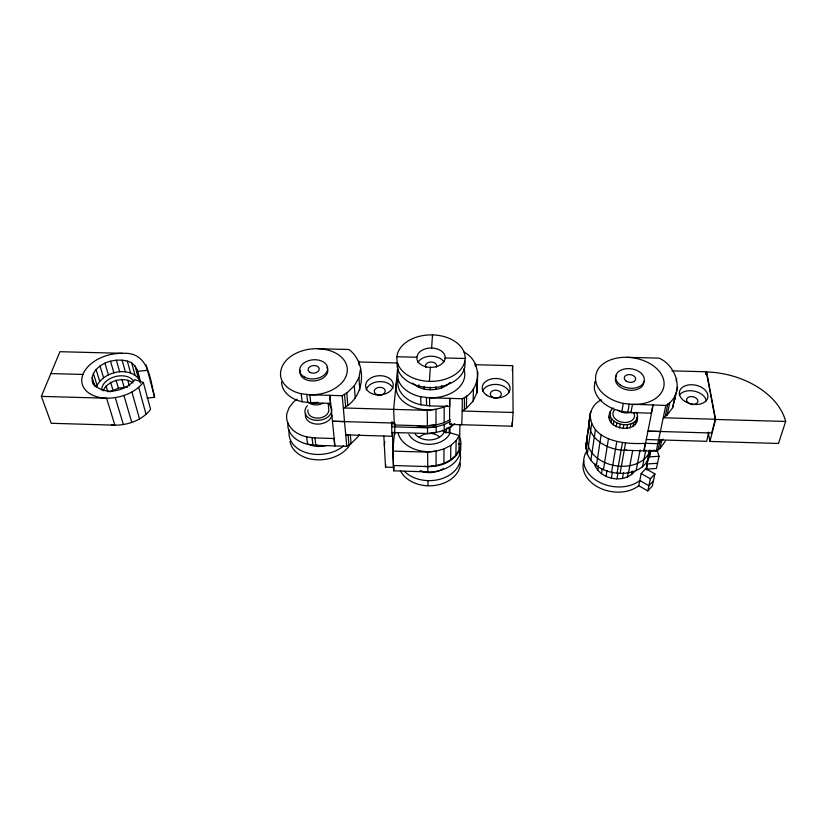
<?xml version="1.0" encoding="UTF-8"?>
<svg xmlns="http://www.w3.org/2000/svg" width="827" height="827" viewBox="0 0 827 827"><rect width="100%" height="100%" fill="white"/><g stroke="black" fill="none" stroke-linecap="round" stroke-linejoin="round"><path stroke-width="1.24" d="M412.735 383.025C420.147 390.354 432.066 391.13 441.577 387.966L441.587 385.413M393.425 465.518L427.797 466.593L436.108 465.539L443.903 463.399L443.965 448.958L450.808 445.391L456.122 440.667L459.264 435.55L449.991 432.748L444.182 432.045L443.003 434.113A15.992 11.609 -0.5 0 1 428.996 439.964A15.992 11.609 -0.5 0 1 415.164 434.03M398.035 364.252L393.662 409.386L394.334 424.995L427.383 425.957L436.036 424.892L444.14 422.742L444.202 407.111L447.252 405.571M391.471 422.928L391.915 432.5L427.58 433.482L436.17 432.418L444.213 430.34L444.244 424.613L450.25 421.543M446.322 428.283L446.291 433.09L442.321 430.236M287.941 422.928L287.91 426.939A32.026 22.908 -6.5 0 0 307.592 444.275L315.831 445.339L346.699 446.28L351.082 443.623L358.225 436.47L359.332 434.454M449.175 433.017L449.226 427.001M475.401 364.717L512.647 365.689L513.102 412.477L512.161 426.205L449.609 424.365L449.63 398.376M449.785 406.439L449.867 398.387M449.981 432.655L450.022 427.848L446.652 428.303M443.903 463.399L450.653 459.843L450.808 445.391M444.213 430.34L451.18 426.763L451.222 423.321M461.776 424.747L462.179 411.029L464.371 409.592L464.505 397.394M464.102 352.126C482.885 361.823 481.324 390.23 462.334 398.728L462.179 411.029L513.102 412.477M450.653 459.843L455.894 455.119L456.122 440.667M459.264 435.55L458.995 450.012L455.894 455.119M459.688 437.69L459.946 424.416M464.371 409.592L466.376 408.342L466.686 396.04M466.376 408.342L473.106 401.095L473.489 388.793M475.246 366.392L475.318 363.932M473.106 401.095L476.869 392.949L477.293 380.637M476.869 392.949L477.892 372.16M649.588 455.295L649.784 451.635M646.807 470.056L647.138 463.968L646.414 461.538M427.414 425.46L427.208 410.337L435.974 409.272L444.202 407.111M512.316 370.682L512.647 365.689M429.409 381.35L430.34 367.312M431.622 348.074L432.5 334.873M443.965 448.958L436.056 451.108L427.631 452.162L427.848 471.897L393.662 470.821L394.024 466.976M394.334 424.995L394.572 422.473M393.662 470.821L392.763 451.097L394.541 432.263M392.443 432.511L393.528 467.369L385.516 467.11L383.842 436.025M391.481 422.762L391.543 422.204M392.143 421.77L391.657 426.784L427.518 427.828L436.149 426.773L444.244 424.613M394.82 423.093L394.696 432.583M385.516 467.11L385.764 464.609M384.348 445.412L384.731 441.649M665.384 441.153L659.998 448.482L656.224 451.201L624.251 450.239C607.907 450.177 585.733 438.062 589.599 419.217M650.766 450.477C647.376 486.493 581.34 477.148 586.322 442.476M594.913 381.536L594.272 387.563A34.331 23.301 8.7 0 0 621.904 411.495L630.98 412.59L651.521 413.169M587.346 435.24C583.045 466.852 638.578 478.44 650.498 450.405M589.372 421.274C589.248 412.59 593.042 403.421 601.456 399.875M589.051 424.292L590.664 411.691L586.095 444.523M585.671 448.482L590.22 415.826C592.256 441.515 625.212 444.575 645.318 443.313L657.868 443.685L662.954 439.127M587.211 454.623L591.625 423.869M590.85 460.463L595.399 429.72M634.609 471.442C624.612 483.588 602.407 480.063 595.378 466.428L595.729 464.081M596.391 465.601L601.126 434.868M597.797 470.305L598.531 465.622M636.997 413.304C643.179 438.848 594.809 428.293 613.086 407.887M636.449 422.173L637.555 415.867M609.706 420.209L610.285 411.35M601.446 473.695L602.19 469.012M603.452 469.664L608.424 438.941M611.101 422.68L611.722 418.875L610.316 416.405M613.324 424.882L613.954 421.077L611.722 418.875M606.077 476.373L607.039 470.522M616.218 426.67L616.849 422.866L613.954 421.077M611.546 472.341L616.777 441.628M621.904 411.495L623.279 403.421A34.579 23.301 8.6 0 1 597.104 385.651C594.51 379.862 595.161 373.101 598.944 367.974A34.579 23.301 8.6 0 1 658.209 370.114A34.579 23.301 8.6 0 1 632.428 404.506L630.98 412.59A34.331 23.301 8.7 0 0 636.128 412.456M619.588 427.91L620.24 424.106L616.849 422.866M611.37 478.13L612.362 472.279M623.196 428.51L623.858 424.716C628.913 425.016 634.991 423.434 637.152 418.369M617.087 473.116L622.493 442.352M627.796 412.218L629.213 404.124L665.828 405.437C685.438 394.314 677.282 366.041 658.995 358.132L626.907 357.316M616.952 478.854L617.986 473.003M394.252 423.062L344.477 421.625L343.37 408.093C364.955 397.911 367.85 363.529 348.932 349.501L317.806 348.705M626.794 428.448L627.476 424.644M359.817 390.034L358.928 377.763L360.438 369.359M620.095 473.437L625.594 442.724M630.133 427.704L630.825 423.9M609.22 417.645L609.675 415.154M622.442 478.482L623.506 472.63M632.975 426.339L633.678 422.535M635.136 424.447L635.839 420.643M627.435 477.045L628.303 472.362M628.489 472.868L632.603 450.891M631.58 474.636L632.252 471.121M636.118 470.677L640.15 449.919M644.057 450.829L653.123 405.085M665.828 405.437L656.224 451.201M643.83 450.829L645.318 443.313M651.283 413.159L652.885 405.075M638.754 485.738L641.183 473.551L645.732 468.713L654.912 473.881L652.307 486.069L647.82 490.928L638.754 485.738A31.829 23.156 10.2 0 1 600.722 488.457A31.829 23.156 10.2 0 1 583.728 461.228M642.434 467.017L645.846 449.95M671.886 370.868L706.299 371.768L715.262 419.248L663.347 417.78L665.311 416.312L667.782 404.072M647.003 462.179L649.484 450.022M646.29 468.134L648.327 458.127M660.297 439.768L658.106 449.847M647.82 490.928L650.373 478.761L654.912 473.881M659.998 448.482L661.6 440.956M665.311 416.312L667.12 415.04L669.746 402.708M657.103 450.167L659.005 456.256L656.4 468.475L646.083 469.167M676.155 380.937L676.693 378.466M667.12 415.04L672.63 407.69L675.308 395.347M672.63 407.69L677.654 387.067M705.7 374.269L706.299 371.768M706.051 374.424L706.64 371.974A71.484 48.297 12.9 0 1 785.65 421.45L778.476 443.468L709.907 441.442L708.326 432.707M715.262 419.248L711.696 433.007L647.954 431.136L660.339 431.518M709.907 441.442L715.613 419.454L706.64 371.974M398.418 370.207L397.56 373.184L398.128 379.252A33.659 23.27 -0.5 0 0 420.736 396.753L429.564 397.818L462.334 398.728M96.387 387.119C102.538 371.209 131.007 364.914 140.135 381.04C138.512 373.153 136.558 363.187 127.317 361.13C121.807 359.631 116.018 359.879 110.508 361.213C100.367 363.508 88.013 373.401 93.472 384.865M449.991 432.748L449.443 434.289A21.853 15.868 -0.5 0 1 429.12 444.326A21.853 15.868 -0.5 0 1 408.848 434.402M92.366 381.361C100.47 396.939 125.58 392.029 134.677 379.696L143.329 382.415L150.597 409.386C142.254 420.209 128.226 425.181 114.881 425.171L51.222 423.279L41.35 396.381L59.937 351.702L122.603 353.325C148.498 351.671 150.018 378.177 154.618 397.332L147.041 398.056M334.956 445.929L330.655 403.38L310.756 402.821L309.794 394.799A33.556 22.918 -6.1 0 0 344.756 361.192A33.556 22.918 -6.1 0 0 287.445 359.125C282.875 363.653 279.733 369.834 280.642 376.388A33.556 22.918 -6.1 0 0 301.162 393.735L309.794 394.799L342.161 395.699L346.761 393.032L354.287 385.847L358.928 377.763M653.413 480.88L648.906 485.749L639.788 480.549A31.984 23.177 10.1 0 1 598.676 481.862A31.984 23.177 10.1 0 1 586.488 451.594M41.35 396.381L106.6 398.221C120.235 398.211 134.605 393.321 143.329 382.415M451.18 426.763L454.788 423.6M450.167 382.405L446.415 385.578L441.577 387.966M418.731 437.297L424.024 434.185L430.702 433.41A13.149 9.666 -0.5 0 1 439.478 436.883M110.125 391.843L118.416 388.163L127.461 387.108M443.53 468.495C436.666 472.889 427.673 473.892 420.075 470.894M444.14 422.742L450.157 419.671M326.438 445.443C320.369 447.252 313.691 446.632 307.913 444.089M136.951 369.318L137.179 371.323L147.526 370.351L154.618 397.332M624.251 450.239L626.701 450.074M650.187 450.632L654.798 450.322M431.374 465.859L436.108 465.539L436.056 451.108A31.664 22.98 -0.5 0 1 398.118 433.307M648.564 456.959L659.005 456.256M647.138 463.968L657.506 463.275M429.875 425.295L436.036 424.892L435.974 409.272A32.925 23.022 -0.6 0 1 404.31 402.346A32.925 23.022 -0.6 0 1 397.663 379.593M396.939 356.737L416.88 357.243M445.122 357.977L465.156 358.484A34.155 23.249 -0.5 0 1 413.242 378.063A34.155 23.249 -0.5 0 1 414.637 337.798A34.155 23.249 -0.5 0 1 465.156 358.484M358.804 361.978L396.888 362.97M50.84 373.577L82.917 374.445M397.87 381.226A33.411 23.27 -0.5 0 0 420.881 404.796L429.637 405.871L449.557 406.439M427.208 410.337L343.36 407.959L342.161 395.699M715.613 419.454L785.65 421.45M297.048 399.152A32.253 22.918 -6.4 0 0 293.296 402.273L289.109 407.639L286.897 413.521A32.253 22.918 -6.4 0 0 306.652 436.873L314.942 437.938L334.201 438.517M646.301 439.519L706.682 441.298L708.698 432.128M344.477 421.625L332.444 421.243L344.466 421.563L345.779 434.888L392.081 436.263L391.915 432.5M458.375 443.82L460.835 443.892M392.763 451.097L427.631 452.162M623.279 403.421L629.213 404.124M281.552 382.022A33.318 22.918 -6.1 0 0 302.186 401.757L310.756 402.821A33.318 22.918 -6.1 0 0 318.354 402.429M620.24 424.106L623.858 424.716M641.183 473.551L650.373 478.761M92.086 377.422L95.033 386.798M93.348 373.38L97.007 385.093M476.734 382.115L477.458 384.462M96.056 369.493L99.674 381.206M100.015 366.03L103.582 377.743M106.135 386.147L107.872 391.833M104.936 363.208L108.44 374.92M110.611 382.188L112.999 390.158M115.304 397.663L123.368 424.613M110.508 361.213L113.94 372.925M116.08 380.193L118.416 388.163M123.957 395.554L131.793 422.514M116.338 360.169L119.719 371.881M121.807 379.148L124.112 387.119M122.065 360.138L125.384 371.85M127.761 380.265L129.374 385.961M131.938 392.05L139.546 419.02M127.317 361.13L130.573 372.853M138.678 387.418L146.09 414.389M131.731 363.084L134.946 374.807M137.179 371.323L140.363 383.046M135.018 365.875L138.212 377.598M146.121 364.924L147.526 370.351M594.851 464.381L595.378 466.428M636.48 417.955L636.842 419.671M394.924 434.475L394.768 432.097M301.162 393.735L302.186 401.757M306.652 436.873L307.592 444.275M306.745 394.417L307.737 402.47M312.027 437.586L312.937 445.029M314.942 437.938L315.831 445.339A32.026 22.908 -6.5 0 0 318.25 445.35M674.698 396.96L674.966 399.42M328.164 403.4L328.784 409.417A10.513 7.443 -6.4 0 1 317.816 418.142A10.513 7.443 -6.4 0 1 308.037 409.83M344.456 394.365L345.676 406.533M329.839 395.358L330.655 403.38M329.622 395.347L330.428 403.38M333.984 438.517L334.739 445.918M350.317 434.764L351.082 443.623M346.761 393.032L347.805 405.292M345.779 434.888L346.699 446.28M354.287 385.847L355.238 398.107M348.126 434.744L348.88 444.957M358.773 361.213L359.042 364.883M418.844 384.793L418.886 387.346M420.736 396.753L420.881 404.796M424.21 386.529L424.241 389.093M426.453 397.436L426.556 405.509M427.518 427.828L427.58 433.482M427.941 480.621L428.004 485.79M512.13 422.411L512.161 426.205M430.071 387.232L430.092 389.796M429.637 405.871L429.564 397.818A33.659 23.27 -0.5 0 0 463.854 368.945M435.994 386.85L436.005 389.414M322.902 403.214A10.648 7.443 -6.3 0 1 308.068 402.118M416.756 425.678A32.398 23.011 -0.6 0 0 436.149 426.773L436.17 432.418A32.222 23.011 -0.6 0 1 431.301 432.945M343.67 445.918A31.757 22.887 -6.5 0 1 306.982 452.907A31.757 22.887 -6.5 0 1 289.264 430.05M327.854 403.473A13.48 9.542 -6.4 0 1 328.35 416.612A13.48 9.542 -6.4 0 1 309.918 418.7A13.48 9.542 -6.4 0 1 307.437 405.778M331.968 415.423A13.439 9.542 -6.4 0 1 316.369 424.075A13.439 9.542 -6.4 0 1 305.618 413.448M377.463 395.399A5.458 3.856 -3.1 0 1 381.588 394.892M350.731 443.272A31.591 22.887 -6.6 0 1 317.599 459.843A31.591 22.887 -6.6 0 1 289.998 441.442M326.985 367.343A13.976 9.542 -6.1 0 1 314.973 380.833A13.976 9.542 -6.1 0 1 300.201 370.289M317.434 402.439A10.668 7.443 -6.2 0 1 314.642 402.501M379.314 395.037A5.5 3.856 -3.1 0 1 374.951 389.414A5.5 3.856 -3.1 0 1 384.214 388.814A5.5 3.856 -3.1 0 1 380.751 394.944M366.206 389.951A13.749 9.635 -3.1 0 1 379.014 381.629A13.749 9.635 -3.1 0 1 392.949 388.225M377.825 395.533A5.458 3.856 -3.1 0 1 379.169 395.192M460.474 445.577A31.395 23.187 -0.5 0 1 420.757 471.07M459.977 437.876A31.56 23.197 -0.5 0 1 424.199 466.325M459.709 451.966A31.126 23.166 -0.5 0 1 442.569 478.43A31.126 23.166 -0.5 0 1 404.393 471.328M460.443 463.161A30.971 23.156 -0.5 0 1 434.537 485.48A30.971 23.156 -0.5 0 1 400.433 470.79M634.092 413.552A10.885 7.567 9.2 0 1 622.442 422.277A10.885 7.567 9.2 0 1 614.296 410.285M630.96 412.26A10.978 7.567 9 0 1 617.697 410.078M691.186 404.248A5.706 3.856 11.6 0 1 692.602 404.682M643.944 381.402A14.41 9.707 8.6 0 1 626.773 389.827A14.41 9.707 8.6 0 1 616.601 375.386M679.225 395.234A14.379 9.655 11.5 0 1 694.277 391.13A14.379 9.655 11.5 0 1 706.372 400.868M417.935 362.381A14.121 9.686 -0.5 0 1 419.723 360.169L422.266 358.349A14.121 9.686 -0.5 0 1 443.934 361.854M494.019 398.076A5.51 3.887 2.8 0 1 496.862 398.159M464.722 361.079A33.969 23.259 -0.5 0 1 432.201 387.584A33.969 23.259 -0.5 0 1 397.177 362.96M425.874 367.467A5.655 3.877 -0.5 0 1 430.929 362.019A5.655 3.877 -0.5 0 1 436.325 367.26M482.482 391.181A13.873 9.728 2.8 0 1 495.88 384.41A13.873 9.728 2.8 0 1 509.205 391.915M122.603 353.325A33.462 21.616 -13.9 0 0 82.741 374.91A33.462 21.616 -13.9 0 0 106.6 398.221L114.881 425.171A32.646 21.626 -14.4 0 1 111.376 424.913M103.313 390.851A16.664 10.916 -14.2 0 1 116.297 380.492A16.664 10.916 -14.2 0 1 132.951 382.932M101.762 389.941A16.726 10.916 -14.1 0 1 115.16 376.647A16.726 10.916 -14.1 0 1 133.747 381.402M445.153 358.587C443.541 365.327 435.591 367.695 429.43 367.333A14.224 9.686 -0.5 0 1 416.911 359.166C416.022 351.082 425.864 347.464 432.521 348.064A14.224 9.686 -0.5 0 1 445.04 356.065L445.153 358.587M304.677 377.164A14.007 9.542 -6 0 0 327.399 370.217A14.007 9.542 -6 0 0 308.874 360.593A14.007 9.542 -6 0 0 304.677 377.164M310.053 372.47A5.603 3.815 -6 0 0 319.16 369.721A5.603 3.815 -6 0 0 311.789 365.844A5.603 3.815 -6 0 0 310.053 372.47M371.695 393.549A13.832 9.635 -3.1 0 0 393.197 385.63A13.832 9.635 -3.1 0 0 373.349 376.843A13.832 9.635 -3.1 0 0 371.695 393.549M620.095 384.731A14.431 9.707 8.5 0 0 643.933 381.878A14.431 9.707 8.5 0 0 625.915 368.759A14.431 9.707 8.5 0 0 620.095 384.731M625.977 380.968A5.768 3.887 8.5 0 0 635.518 379.862A5.768 3.887 8.5 0 0 628.344 374.59A5.768 3.887 8.5 0 0 625.977 380.968M688.736 403.183A5.758 3.856 11.5 0 0 697.874 401.653A5.758 3.856 11.5 0 0 690.111 396.64A5.758 3.856 11.5 0 0 688.736 403.183M684.911 401.395A14.462 9.655 11.4 0 0 707.829 397.477A14.462 9.655 11.4 0 0 688.209 385A14.462 9.655 11.4 0 0 684.911 401.395M491.9 396.722A5.551 3.887 2.8 0 0 501.183 395.213A5.551 3.887 2.8 0 0 494.391 390.272A5.551 3.887 2.8 0 0 491.9 396.722M486.328 394.892A13.945 9.728 2.7 0 0 509.618 391.026A13.945 9.728 2.7 0 0 492.468 378.735A13.945 9.728 2.7 0 0 486.328 394.892"/></g></svg>
